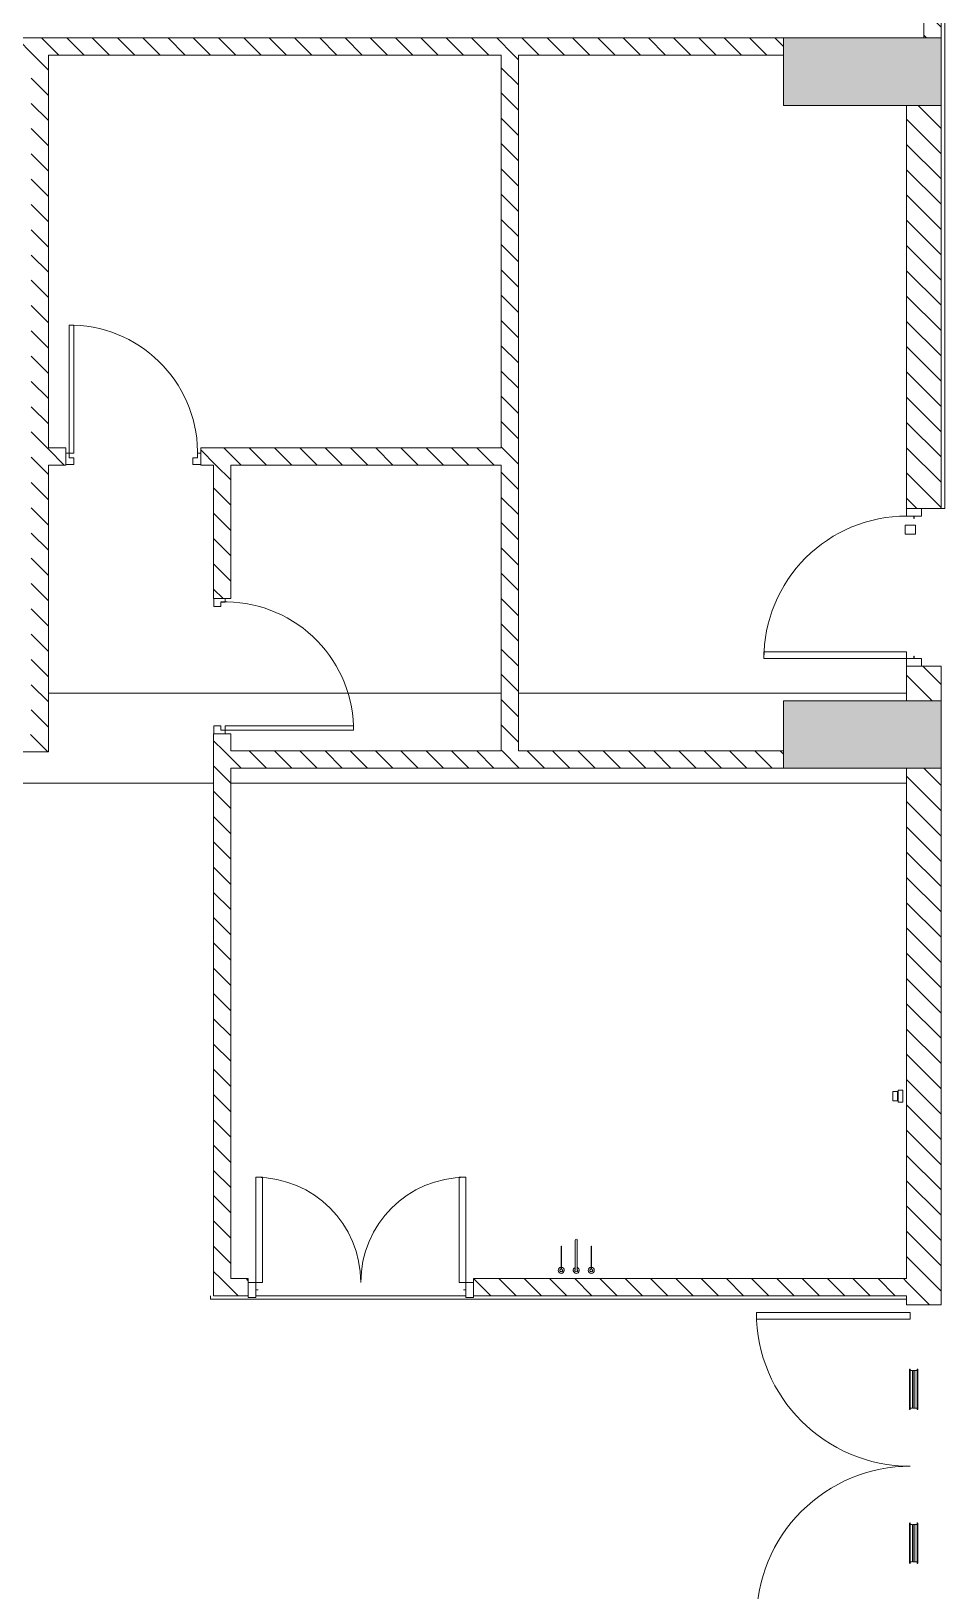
# Model space of a CAD drawing. Header units: millimetres. Extents: x -106145 to 154907, y -84585 to 152038.
# Drawn here: x 97789 to 103874, y 45865 to 56255 of the extents above; entities that cross this region are included whole.
import ezdxf

# ---------------------------------------------------------------- set-up
doc = ezdxf.new("R2010")
doc.units = ezdxf.units.MM
for name, color, linetype, lineweight in [('A-DOOR', 31, 'Continuous', 5), ('A-DOOR-FRAM', 31, 'Continuous', 9), ('A-WALL', 113, 'Continuous', 5), ('A-WALL-PATT', 111, 'Continuous', 5), ('E-NURS', 2, 'Continuous', 5), ('P-SANR-FIXT', 6, 'Continuous', 5), ('S-COLS', 52, 'Continuous', 5)]:
    doc.layers.add(name, color=color, linetype=linetype, lineweight=lineweight)
pattern_1 = [(315, (0, 0), (84.19025, 84.19025), [])]

# ---------------------------------------------------------------- blocks, each defined once
blk = doc.blocks.new('M_Concrete-Rectangular-Column - 1050 x 450-2804439-Site Plan')
at = {"layer": 'S-COLS'}
blk.add_hatch(color=256, dxfattribs=at).paths.add_polyline_path([(525, -225), (525, 225), (-525, 225), (-525, -225)], flags=0)
at = {"layer": 'S-COLS', "color": 41}
for p, q in [((525, 225), (-525, 225)), ((-525, 225), (-525, -225)), ((525, -225), (525, 225)), ((-525, -225), (525, -225))]:
    blk.add_line(p, q, dxfattribs=at)
blk = doc.blocks.new('M_Door-Passage-Double-Flush - 1_5 WALL OPENING_TYPE A-11850142-Site Plan')
at = {"layer": 'A-DOOR', "color": 121, "lineweight": 9}
for p, q in [((-700, 38.85), (-700, 738.85)), ((-700, 738.85), (-655, 738.85)), ((-655, 738.85), (-655, 38.85)), ((700, 738.85), (655, 738.85)), ((655, 738.85), (655, 38.85)), ((700, 38.85), (700, 738.85)), ((-655, 38.85), (-700, 38.85)), ((655, 38.85), (700, 38.85))]:
    blk.add_line(p, q, dxfattribs=at)
at = {"layer": 'A-DOOR', "color": 41}
for centre, start, end in [((-700, 38.85), 0, 90), ((700, 38.85), 90, 180)]:
    blk.add_arc(centre, 700, start, end, dxfattribs=at)
at = {"layer": 'A-DOOR-FRAM', "color": 121}
for p, q in [((-700, 38.85), (-750, 38.85)), ((-750, 38.85), (-750, -61.15)), ((-700, -10.9125), (-700, 38.85)), ((700, 38.85), (700, -10.9125)), ((750, 38.85), (700, 38.85)), ((750, -61.15), (750, 38.85)), ((-750, -61.15), (-700, -61.15)), ((-684.125, -10.9125), (-700, -10.9125)), ((-700, -61.15), (-700, -11.9375)), ((-700, -11.9375), (-684.125, -11.9375)), ((-684.125, -11.9375), (-684.125, -10.9125)), ((700, -10.9125), (684.125, -10.9125)), ((684.125, -10.9125), (684.125, -11.9375)), ((684.125, -11.9375), (700, -11.9375)), ((700, -11.9375), (700, -61.15)), ((700, -61.15), (750, -61.15))]:
    blk.add_line(p, q, dxfattribs=at)
blk = doc.blocks.new('Structural Columns 4 - Structural Columns 4-3006467-Site Plan')
at = {"layer": 'S-COLS', "color": 41}
for p, q in [((100919, 51845), (97904, 51845)), ((103619, 51845), (101034, 51845)), ((95894, 51245), (99004, 51245)), ((99119, 51245), (103619, 51245))]:
    blk.add_line(p, q, dxfattribs=at)
blk = doc.blocks.new('DC_SglFl-W-Int - 0_9 WALL OPENING_TYPE F-6770180-Site Plan')
at = {"layer": 'A-DOOR', "color": 121, "lineweight": 9}
for p, q in [((397, 20), (397, 874)), ((397, 874), (427, 874)), ((427, 874), (427, 20)), ((427, 20), (397, 20))]:
    blk.add_line(p, q, dxfattribs=at)
at = {"layer": 'A-DOOR', "color": 41}
blk.add_arc((427, 20), 855, 92.0119, 182.0119, dxfattribs=at)
at = {"layer": 'A-DOOR-FRAM', "color": 121}
for p, q in [((-450, -55), (-450, 20)), ((-450, 20), (-427, 20)), ((-427, -10), (-427, 20)), ((427, 20), (450, 20)), ((427, -10), (427, 20)), ((450, 20), (450, -55)), ((-397, -55), (-450, -55)), ((-427, -10), (-397, -10)), ((-397, -10), (-397, -55)), ((397, -10), (427, -10)), ((397, -55), (397, -10)), ((450, -55), (397, -55))]:
    blk.add_line(p, q, dxfattribs=at)
blk = doc.blocks.new('M_Door-Passage-Small Slit Vision Panel_Type B - 1_05_Type B-15652550-Site Plan')
at = {"layer": 'A-DOOR', "color": 41}
for p, q in [((-414.125, -61.35), (-414.125, -129.35)), ((-414.125, -61.35), (-354.125, -61.35)), ((-354.125, -129.35), (-354.125, -61.35)), ((-354.125, -129.35), (-414.125, -129.35))]:
    blk.add_line(p, q, dxfattribs=at)
at = {"layer": 'A-DOOR', "color": 121, "lineweight": 9}
for p, q in [((430, -121.35), (475, -121.35)), ((430, -1071.35), (430, -121.35)), ((475, -121.35), (475, -1071.35)), ((475, -1071.35), (430, -1071.35))]:
    blk.add_line(p, q, dxfattribs=at)
at = {"layer": 'A-DOOR', "color": 41}
blk.add_arc((475, -121.35), 950, 180, 270, dxfattribs=at)
at = {"layer": 'A-DOOR-FRAM', "color": 121}
for p, q in [((-525, -21.35), (-475, -21.35)), ((-525, -121.35), (-525, -21.35)), ((-475, -21.35), (-475, -70.5625)), ((-475, -70.5625), (-459.125, -70.5625)), ((-475, -71.5875), (-475, -121.35)), ((-459.125, -71.5875), (-475, -71.5875)), ((-459.125, -70.5625), (-459.125, -71.5875)), ((459.125, -70.5625), (475, -70.5625)), ((459.125, -71.5875), (459.125, -70.5625)), ((475, -71.5875), (459.125, -71.5875)), ((475, -21.35), (525, -21.35)), ((475, -70.5625), (475, -21.35)), ((475, -121.35), (475, -71.5875)), ((525, -21.35), (525, -121.35)), ((-475, -121.35), (-525, -121.35)), ((525, -121.35), (475, -121.35))]:
    blk.add_line(p, q, dxfattribs=at)
blk = doc.blocks.new('DC_SglFl-W-Int - 0_9 WALL OPENING_TYPE F-6770179-Site Plan')
at = {"layer": 'A-DOOR', "color": 121, "lineweight": 9}
for p, q in [((397, -20), (397, -874)), ((427, -20), (397, -20)), ((427, -874), (427, -20)), ((397, -874), (427, -874))]:
    blk.add_line(p, q, dxfattribs=at)
at = {"layer": 'A-DOOR', "color": 41}
blk.add_arc((427, -20), 855, 177.9881, 267.9881, dxfattribs=at)
at = {"layer": 'A-DOOR-FRAM', "color": 121}
for p, q in [((-450, 55), (-450, -20)), ((-397, 55), (-450, 55)), ((-427, 10), (-397, 10)), ((-427, 10), (-427, -20)), ((-397, 10), (-397, 55)), ((397, 55), (397, 10)), ((450, 55), (397, 55)), ((397, 10), (427, 10)), ((427, 10), (427, -20)), ((450, -20), (450, 55)), ((-450, -20), (-427, -20)), ((427, -20), (450, -20))]:
    blk.add_line(p, q, dxfattribs=at)
blk = doc.blocks.new('M_Double Door-Small Slit Vision Panel_Type B_No kick plate - 2_05_TYPE B-15652615-Site Plan')
at = {"layer": 'A-DOOR', "color": 121, "lineweight": 9}
for p, q in [((-1025, 86), (-1025, 1065)), ((-1025, 1065), (-980, 1065)), ((-980, 1065), (-980, 86)), ((1025, 1065), (980, 1065)), ((980, 1065), (980, 40)), ((1025, 40), (1025, 1065)), ((-1025, 40), (-1025, 65)), ((-980, 40), (-1025, 40)), ((-980, 65), (-980, 40)), ((980, 40), (1025, 40))]:
    blk.add_line(p, q, dxfattribs=at)
at = {"layer": 'A-DOOR', "color": 41}
for p, q in [((-648, 40), (-648, 42)), ((-648, 40), (-378, 40)), ((-381, 45), (-644, 45)), ((-638, 20), (-388, 20)), ((-638, 10), (-638, 20)), ((-388, 10), (-638, 10)), ((-638, 10), (-388, 10)), ((-638, -5), (-638, 10)), ((-638, 25), (-638, 40)), ((-388, 25), (-638, 25)), ((-401, 45), (-624, 45)), ((-388, 20), (-388, 10)), ((-388, 10), (-388, -5)), ((-388, 40), (-388, 25)), ((-378, 42), (-378, 40)), ((377, 40), (377, 42)), ((377, 40), (647, 40)), ((644, 45), (381, 45)), ((387, 25), (387, 40)), ((637, 25), (387, 25)), ((387, 20), (637, 20)), ((387, 10), (387, 20)), ((387, -5), (387, 10)), ((387, 10), (637, 10)), ((637, 10), (387, 10)), ((624, 45), (401, 45)), ((637, 40), (637, 25)), ((637, 20), (637, 10)), ((637, 10), (637, -5)), ((647, 42), (647, 40)), ((-378, -5), (-648, -5)), ((-648, -7), (-648, -5)), ((-644, -10), (-381, -10)), ((-624, -10), (-401, -10)), ((-378, -5), (-378, -7)), ((377, -7), (377, -5)), ((647, -5), (377, -5)), ((381, -10), (644, -10)), ((401, -10), (624, -10)), ((647, -5), (647, -7))]:
    blk.add_line(p, q, dxfattribs=at)
for centre, start, end in [((-1025, 40), 0, 90), ((1025, 40), 90, 180)]:
    blk.add_arc(centre, 1025, start, end, dxfattribs=at)
for points, knots in [([(-648, 42), (-648, 42), (-647, 42), (-647, 43), (-647, 43), (-647, 44), (-647, 44), (-646, 44), (-646, 44), (-646, 45), (-646, 45), (-645, 45), (-645, 45), (-644, 45), (-644, 45)], [-1, -1, -1, -1, -0.833333, -0.75, -0.666667, -0.583333, -0.541667, -0.5, -0.416667, -0.375, -0.333333, -0.25, -0.166667, 0, 0, 0, 0]), ([(-381, 45), (-381, 45), (-380, 45), (-380, 45), (-379, 45), (-379, 45), (-379, 44), (-379, 44), (-378, 44), (-378, 44), (-378, 43), (-378, 43), (-378, 42), (-378, 42), (-378, 42)], [0, 0, 0, 0, 0.166667, 0.25, 0.333333, 0.375, 0.416667, 0.5, 0.541667, 0.583333, 0.666667, 0.75, 0.833333, 1, 1, 1, 1]), ([(377, 42), (377, 42), (378, 42), (378, 43), (378, 43), (378, 44), (378, 44), (379, 44), (379, 44), (379, 45), (379, 45), (380, 45), (380, 45), (381, 45), (381, 45)], [0, 0, 0, 0, 0.166667, 0.25, 0.333333, 0.416667, 0.458333, 0.5, 0.583333, 0.666667, 0.708333, 0.75, 0.833333, 1, 1, 1, 1]), ([(644, 45), (644, 45), (645, 45), (645, 45), (646, 45), (646, 45), (646, 44), (646, 44), (647, 44), (647, 44), (647, 43), (647, 43), (647, 42), (647, 42), (647, 42)], [-1, -1, -1, -1, -0.833333, -0.75, -0.666667, -0.625, -0.583333, -0.5, -0.458333, -0.416667, -0.333333, -0.25, -0.166667, 0, 0, 0, 0]), ([(-644, -10), (-644, -10), (-645, -10), (-645, -10), (-646, -10), (-646, -9), (-646, -9), (-646, -9), (-647, -9), (-647, -9), (-647, -8), (-647, -8), (-647, -7), (-648, -7), (-648, -7)], [-1, -1, -1, -1, -0.833333, -0.75, -0.666667, -0.625, -0.583333, -0.5, -0.458333, -0.416667, -0.333333, -0.25, -0.166667, 0, 0, 0, 0]), ([(-378, -7), (-378, -7), (-378, -7), (-378, -8), (-378, -8), (-378, -9), (-378, -9), (-379, -9), (-379, -9), (-379, -9), (-379, -10), (-380, -10), (-380, -10), (-381, -10), (-381, -10)], [0, 0, 0, 0, 0.166667, 0.25, 0.333333, 0.416667, 0.458333, 0.5, 0.583333, 0.666667, 0.708333, 0.75, 0.833333, 1, 1, 1, 1]), ([(381, -10), (381, -10), (380, -10), (380, -10), (379, -10), (379, -9), (379, -9), (379, -9), (378, -9), (378, -9), (378, -8), (378, -8), (378, -7), (377, -7), (377, -7)], [0, 0, 0, 0, 0.166667, 0.25, 0.333333, 0.375, 0.416667, 0.5, 0.541667, 0.583333, 0.666667, 0.75, 0.833333, 1, 1, 1, 1]), ([(647, -7), (647, -7), (647, -7), (647, -8), (647, -8), (647, -9), (647, -9), (646, -9), (646, -9), (646, -9), (646, -10), (645, -10), (645, -10), (644, -10), (644, -10)], [-1, -1, -1, -1, -0.833333, -0.75, -0.666667, -0.583333, -0.541667, -0.5, -0.416667, -0.375, -0.333333, -0.25, -0.166667, 0, 0, 0, 0])]:
    blk.add_open_spline(points, degree=3, knots=knots, dxfattribs=at)
for points in [[(-644, 45), (-644, 45), (-645, 45), (-645, 45)], [(-623, 45), (-623, 45), (-624, 45), (-624, 45)], [(-624, 45), (-624, 45), (-623, 45), (-623, 45)], [(-402, 45), (-402, 45), (-401, 45), (-401, 45)], [(-402, 45), (-402, 45), (-401, 45), (-401, 45)], [(-381, 45), (-381, 45), (-380, 45), (-380, 45)], [(380, 45), (380, 45), (381, 45), (381, 45)], [(401, 45), (401, 45), (402, 45), (402, 45)], [(401, 45), (401, 45), (402, 45), (402, 45)], [(624, 45), (624, 45), (623, 45), (623, 45)], [(623, 45), (623, 45), (624, 45), (624, 45)], [(645, 45), (645, 45), (644, 45), (644, 45)], [(-645, -10), (-645, -10), (-644, -10), (-644, -10)], [(-624, -10), (-624, -10), (-623, -10), (-623, -10)], [(-623, -10), (-623, -10), (-624, -10), (-624, -10)], [(-401, -10), (-401, -10), (-402, -10), (-402, -10)], [(-401, -10), (-401, -10), (-402, -10), (-402, -10)], [(-380, -10), (-380, -10), (-381, -10), (-381, -10)], [(381, -10), (381, -10), (380, -10), (380, -10)], [(402, -10), (402, -10), (401, -10), (401, -10)], [(402, -10), (402, -10), (401, -10), (401, -10)], [(623, -10), (623, -10), (624, -10), (624, -10)], [(624, -10), (624, -10), (623, -10), (623, -10)], [(644, -10), (644, -10), (645, -10), (645, -10)]]:
    blk.add_open_spline(points, degree=3, dxfattribs=at)
blk = doc.blocks.new('HANDSET_nurse_call_with_patient_to_staff_call_button - ITCL-028-6427352-Site Plan')
at = {"layer": 'E-NURS', "color": 41}
for p, q in [((-500, 30), (-420, 30)), ((-500, 30), (-500, 0)), ((-492, 35), (-492, 67)), ((-430, 67), (-492, 67)), ((-492, 30), (-492, 35)), ((-492, 35), (-430, 35)), ((-430, 67), (-430, 35)), ((-430, 35), (-430, 30)), ((-420, 0), (-420, 30)), ((-420, 0), (-500, 0))]:
    blk.add_line(p, q, dxfattribs=at)
blk = doc.blocks.new('TAPWARE_mixer_elbow_levers - HYTP-037 _TBR_-6003322-Site Plan')
at = {"layer": 'P-SANR-FIXT'}
for p, q in [((-101, -153), (-101, -110)), ((-99, -110), (-101, -110)), ((-101, -153), (-101, -188)), ((-101, -188), (-101, -153)), ((-101, -231), (-101, -188)), ((-99, -110), (-99, -153)), ((-99, -153), (-99, -188)), ((-99, -188), (-99, -153)), ((-99, -188), (-99, -231)), ((99, -153), (99, -110)), ((99, -110), (101, -110)), ((99, -153), (99, -188)), ((99, -188), (99, -153)), ((99, -231), (99, -188)), ((101, -110), (101, -153)), ((101, -153), (101, -188)), ((101, -188), (101, -153)), ((101, -188), (101, -231)), ((-101, -240), (-101, -231)), ((-99, -240), (-101, -240)), ((-101, -245), (-101, -240)), ((-101, -255), (-101, -245)), ((-101, -253), (-101, -260)), ((-101, -260), (-101, -255)), ((-101, -260), (-99, -260)), ((-99, -231), (-99, -240)), ((-99, -240), (-99, -245)), ((-99, -245), (-99, -255)), ((-99, -260), (-99, -253)), ((-99, -255), (-99, -260)), ((99, -240), (99, -231)), ((101, -240), (99, -240)), ((99, -245), (99, -240)), ((99, -255), (99, -245)), ((99, -253), (99, -260)), ((99, -260), (99, -255)), ((99, -260), (101, -260)), ((101, -231), (101, -240)), ((101, -240), (101, -245)), ((101, -245), (101, -255)), ((101, -260), (101, -253)), ((101, -255), (101, -260))]:
    blk.add_line(p, q, dxfattribs=at)
at = {"layer": 'P-SANR-FIXT', "flags": 128}
for points in [[(-7, -100), (-7, -100), (-7, -100), (-7, -101), (-7, -101), (-7, -102), (-7, -103), (-7, -104), (-7, -105), (-7, -106), (-7, -108), (-7, -110), (-7, -111), (-7, -113), (-7, -115), (-7, -117), (-7, -120), (-7, -122), (-7, -125), (-7, -128), (-7, -130), (-7, -133), (-7, -136), (-7, -139), (-7, -143), (-7, -146), (-7, -149), (-7, -153), (-7, -156), (-7, -160), (-7, -164), (-7, -168), (-7, -171), (-7, -175), (-7, -179), (-7, -183), (-7, -187), (-7, -191), (-7, -195), (-7, -199), (-7, -203), (-7, -207), (-7, -211), (-7, -215), (-7, -219), (-7, -223), (-7, -227), (-7, -230), (-7, -234), (-7, -238), (-7, -242), (-7, -245), (-7, -249), (-7, -252), (-7, -256), (-7, -259), (-7, -262), (-7, -265), (-7, -268), (-7, -271), (-7, -274), (-7, -276), (-7, -279), (-7, -281), (-7, -284), (-7, -286), (-7, -288), (-7, -290), (-7, -291), (-7, -293), (-7, -294), (-7, -295), (-7, -297), (-7, -298), (-7, -298), (-7, -299), (-7, -299), (-7, -300), (-7, -300), (-7, -300)], [(8, -300), (8, -300), (8, -300), (8, -299), (8, -299), (8, -298), (8, -297), (8, -296), (8, -295), (8, -294), (8, -292), (8, -290), (8, -289), (8, -287), (8, -285), (8, -283), (8, -280), (8, -278), (8, -275), (8, -272), (8, -270), (8, -267), (8, -264), (8, -261), (8, -257), (8, -254), (8, -251), (8, -247), (8, -244), (8, -240), (8, -236), (8, -232), (8, -229), (8, -225), (8, -221), (8, -217), (8, -213), (8, -209), (8, -205), (8, -201), (8, -197), (8, -193), (8, -189), (8, -185), (8, -181), (8, -177), (8, -173), (8, -170), (8, -166), (8, -162), (8, -158), (8, -155), (8, -151), (8, -148), (8, -144), (8, -141), (8, -138), (8, -135), (8, -132), (8, -129), (8, -126), (8, -124), (8, -121), (8, -119), (8, -116), (8, -114), (8, -112), (8, -110), (8, -109), (8, -107), (8, -106), (8, -105), (8, -103), (8, -102), (8, -102), (8, -101), (8, -101), (8, -100), (8, -100), (8, -100)]]:
    blk.add_lwpolyline(points, dxfattribs=at)
at = {"layer": 'P-SANR-FIXT'}
for centre, radius, start, end in [((-100, -100), 20, 90, 266.818), ((-100, -100), 10, 90, 270), ((-100, -100), 10, 90, 270), ((-100, -100), 8.97, 90, 270), ((-100, -100), 20, 273.182, 90), ((-100, -100), 10, 270, 90), ((-100, -100), 10, 270, 90), ((-100, -100), 8.97, 270, 90), ((0, -100), 20, 90, 245.8096), ((0, -100), 10, 90, 238.0099), ((0, -100), 20, 293.5393, 90), ((0, -100), 10, 330, 90), ((100, -100), 20, 90, 266.818), ((100, -100), 10, 90, 270), ((100, -100), 10, 90, 270), ((100, -100), 8.97, 90, 270), ((100, -100), 20, 273.182, 90), ((100, -100), 10, 270, 90), ((100, -100), 10, 270, 90), ((100, -100), 8.97, 270, 90), ((0, -300), 7.5, 135, 180), ((0, -300), 7.5, 180, 0)]:
    blk.add_arc(centre, radius, start, end, dxfattribs=at)
blk = doc.blocks.new('MM-HOSPITAL BLOCK-C_2022_05_03_CENTRAL_rvt-1-Site Plan')
at = {"layer": 'A-WALL-PATT'}
h = blk.add_hatch(dxfattribs=at)
h.set_pattern_fill('FP_10', color=90, style=0, pattern_type=2)
h.set_pattern_definition(pattern_1)
h.paths.add_polyline_path([(103849, 56210), (103849, 56440), (103734, 56440), (103734, 56210), (103777, 56210)], flags=0)
h.paths.add_polyline_path([(103849, 57490), (103849, 58010), (103734, 58010), (103734, 57490), (103777, 57490)], flags=0)
h = blk.add_hatch(dxfattribs=at)
h.set_pattern_fill('FP_10', color=90, style=0, pattern_type=2)
h.set_pattern_definition(pattern_1)
h.paths.add_polyline_path([(101034, 56095), (102799, 56095), (102799, 56210), (90449, 56210), (90449, 56095), (100919, 56095)], flags=0)
h = blk.add_hatch(dxfattribs=at)
h.set_pattern_fill('FP_10', color=90, style=0, pattern_type=2)
h.set_pattern_definition(pattern_1)
h.paths.add_polyline_path([(97789, 51570), (97904, 51570), (97904, 56095), (97789, 56095), (97789, 52467)], flags=0)
h = blk.add_hatch(dxfattribs=at)
h.set_pattern_fill('FP_10', color=90, style=0, pattern_type=2)
h.set_pattern_definition(pattern_1)
h.paths.add_polyline_path([(101034, 51460), (101034, 56095), (100919, 56095), (100919, 51460)], flags=0)
h = blk.add_hatch(dxfattribs=at)
h.set_pattern_fill('FP_10', color=90, style=0, pattern_type=2)
h.set_pattern_definition(pattern_1)
h.paths.add_polyline_path([(103777, 51795), (103849, 51795), (103849, 52025), (103619, 52025), (103619, 51795), (103719, 51795)], flags=0)
h.paths.add_polyline_path([(103670, 53075), (103849, 53075), (103849, 55760), (103619, 55760), (103619, 53075), (103669, 53075)], flags=0)
h = blk.add_hatch(dxfattribs=at)
h.set_pattern_fill('FP_10', color=90, style=0, pattern_type=2)
h.set_pattern_definition(pattern_1)
h.paths.add_polyline_path([(100919, 53365), (100919, 53480), (98919, 53480), (98919, 53365), (99576, 53365)], flags=0)
h.paths.add_polyline_path([(97904, 53365), (98019, 53365), (98019, 53480), (97904, 53480)], flags=0)
h = blk.add_hatch(dxfattribs=at)
h.set_pattern_fill('FP_10', color=90, style=0, pattern_type=2)
h.set_pattern_definition(pattern_1)
h.paths.add_polyline_path([(99004, 51460), (99119, 51460), (99119, 51575), (99004, 51575)], flags=0)
h.paths.add_polyline_path([(99119, 52475), (99119, 53365), (99004, 53365), (99004, 52475)], flags=0)
h = blk.add_hatch(dxfattribs=at)
h.set_pattern_fill('FP_10', color=90, style=0, pattern_type=2)
h.set_pattern_definition(pattern_1)
h.paths.add_polyline_path([(97694, 51455), (97904, 51455), (97904, 51570), (97694, 51570)], flags=0)
h.paths.add_polyline_path([(96794, 51455), (96794, 51570), (96709, 51570), (96709, 51455)], flags=0)
h = blk.add_hatch(dxfattribs=at)
h.set_pattern_fill('FP_10', color=90, style=0, pattern_type=2)
h.set_pattern_definition(pattern_1)
h.paths.add_polyline_path([(99576, 51345), (102799, 51345), (102799, 51460), (99004, 51460), (99004, 51345), (99119, 51345)], flags=0)
h = blk.add_hatch(dxfattribs=at)
h.set_pattern_fill('FP_10', color=90, style=0, pattern_type=2)
h.set_pattern_definition(pattern_1)
h.paths.add_polyline_path([(99119, 47945), (99119, 51345), (99004, 51345), (99004, 47945)], flags=0)
h = blk.add_hatch(dxfattribs=at)
h.set_pattern_fill('FP_10', color=90, style=0, pattern_type=2)
h.set_pattern_definition(pattern_1)
h.paths.add_polyline_path([(103849, 45520), (103849, 45620), (103619, 45620), (103619, 45520), (103777, 45520)], flags=0)
h.paths.add_polyline_path([(103619, 47770), (103849, 47770), (103849, 51345), (103619, 51345), (103619, 47830)], flags=0)
h = blk.add_hatch(dxfattribs=at)
h.set_pattern_fill('FP_10', color=90, style=0, pattern_type=2)
h.set_pattern_definition(pattern_1)
h.paths.add_polyline_path([(102726, 47830), (103619, 47830), (103619, 47945), (100734, 47945), (100734, 47830), (101676, 47830)], flags=0)
h.paths.add_polyline_path([(99234, 47830), (99234, 47945), (99004, 47945), (99004, 47830)], flags=0)
at = {"layer": 'S-COLS'}
blk.add_hatch(color=256, dxfattribs=at).paths.add_polyline_path([(102799, 51345), (103849, 51345), (103849, 51795), (102799, 51795)], flags=0)
at = {"layer": 'A-WALL', "color": 61, "lineweight": 18}
for p, q in [((103734, 56440), (103734, 56210)), ((103849, 56210), (103849, 56440)), ((102799, 56210), (96969, 56210)), ((97904, 56095), (100919, 56095)), ((97904, 53480), (97904, 56095)), ((100919, 56095), (100919, 53480)), ((101034, 56095), (102799, 56095)), ((101034, 51460), (101034, 56095)), ((103619, 55760), (103619, 53075)), ((103849, 53075), (103849, 55760)), ((98019, 53480), (97904, 53480)), ((98019, 53480), (98019, 53365)), ((100919, 53480), (98919, 53480)), ((98919, 53480), (98919, 53365)), ((97904, 53365), (98019, 53365)), ((97904, 51570), (97904, 53365)), ((98919, 53365), (99004, 53365)), ((99004, 52475), (99004, 53365)), ((99119, 53365), (100919, 53365)), ((99119, 52475), (99119, 53365)), ((100919, 53365), (100919, 51460)), ((103849, 53075), (103719, 53075)), ((99119, 52475), (99004, 52475)), ((103619, 52025), (103619, 51795)), ((103849, 52025), (103719, 52025)), ((103849, 51795), (103849, 52025)), ((103849, 51795), (103619, 51795)), ((97904, 51455), (97904, 51570)), ((99004, 51575), (99004, 51460)), ((99119, 51575), (99004, 51575)), ((99119, 51460), (99119, 51575)), ((97904, 51455), (97694, 51455)), ((99004, 51460), (99004, 51345)), ((100919, 51460), (99119, 51460)), ((102799, 51460), (101034, 51460)), ((102799, 51460), (102799, 51345)), ((99004, 51345), (99004, 47945)), ((99119, 47945), (99119, 51345)), ((99119, 51345), (102799, 51345)), ((103619, 51345), (103619, 47945)), ((103849, 51345), (103619, 51345)), ((103849, 47770), (103849, 51345)), ((99004, 47945), (99004, 47830)), ((99234, 47945), (99119, 47945)), ((99234, 47945), (99234, 47920)), ((103619, 47945), (100734, 47945)), ((100734, 47945), (100734, 47920)), ((99004, 47830), (99234, 47830)), ((100734, 47830), (103619, 47830)), ((103619, 47830), (103619, 47770)), ((103849, 47770), (103619, 47770))]:
    blk.add_line(p, q, dxfattribs=at)
at = {"layer": 'A-WALL', "color": 41}
for p, q in [((103874, 56440), (103874, 53075)), ((103849, 53075), (103874, 53075)), ((98983, 47830), (98983, 47809)), ((103619, 47809), (98983, 47809)), ((99284, 47830), (100684, 47830))]:
    blk.add_line(p, q, dxfattribs=at)
at = {"layer": 'S-COLS', "color": 41}
for p, q in [((102799, 51345), (102799, 51795)), ((102799, 51795), (103849, 51795)), ((103849, 51345), (103849, 51795)), ((103849, 51345), (102799, 51345))]:
    blk.add_line(p, q, dxfattribs=at)
at = {"color": 253, "lineweight": 5}
for name, p in [('M_Concrete-Rectangular-Column - 1050 x 450-2804439-Site Plan', (103324, 55985)), ('Structural Columns 4 - Structural Columns 4-3006467-Site Plan', (0, 0)), ('M_Door-Passage-Double-Flush - 1_5 WALL OPENING_TYPE A-11850142-Site Plan', (99984, 47881))]:
    blk.add_blockref(name, p, dxfattribs=at)
for name, p, rotation in [('DC_SglFl-W-Int - 0_9 WALL OPENING_TYPE F-6770179-Site Plan', (98469, 53423), 180), ('M_Door-Passage-Small Slit Vision Panel_Type B - 1_05_Type B-15652550-Site Plan', (103740, 52550), 270), ('DC_SglFl-W-Int - 0_9 WALL OPENING_TYPE F-6770180-Site Plan', (99061, 52025), 270), ('HANDSET_nurse_call_with_patient_to_staff_call_button - ITCL-028-6427352-Site Plan', (103594, 49621), 90.00000000000017), ('TAPWARE_mixer_elbow_levers - HYTP-037 _TBR_-6003322-Site Plan', (101419, 47900), 180), ('M_Double Door-Small Slit Vision Panel_Type B_No kick plate - 2_05_TYPE B-15652615-Site Plan', (103684, 46695), 89.99999999999984)]:
    blk.add_blockref(name, p, dxfattribs=dict(at, rotation=rotation))

msp = doc.modelspace()

# ---------------------------------------------------------------- block references
at = {"lineweight": 5}
msp.add_blockref('MM-HOSPITAL BLOCK-C_2022_05_03_CENTRAL_rvt-1-Site Plan', (0, 0), dxfattribs=at)

doc.saveas('drawing.dxf')
